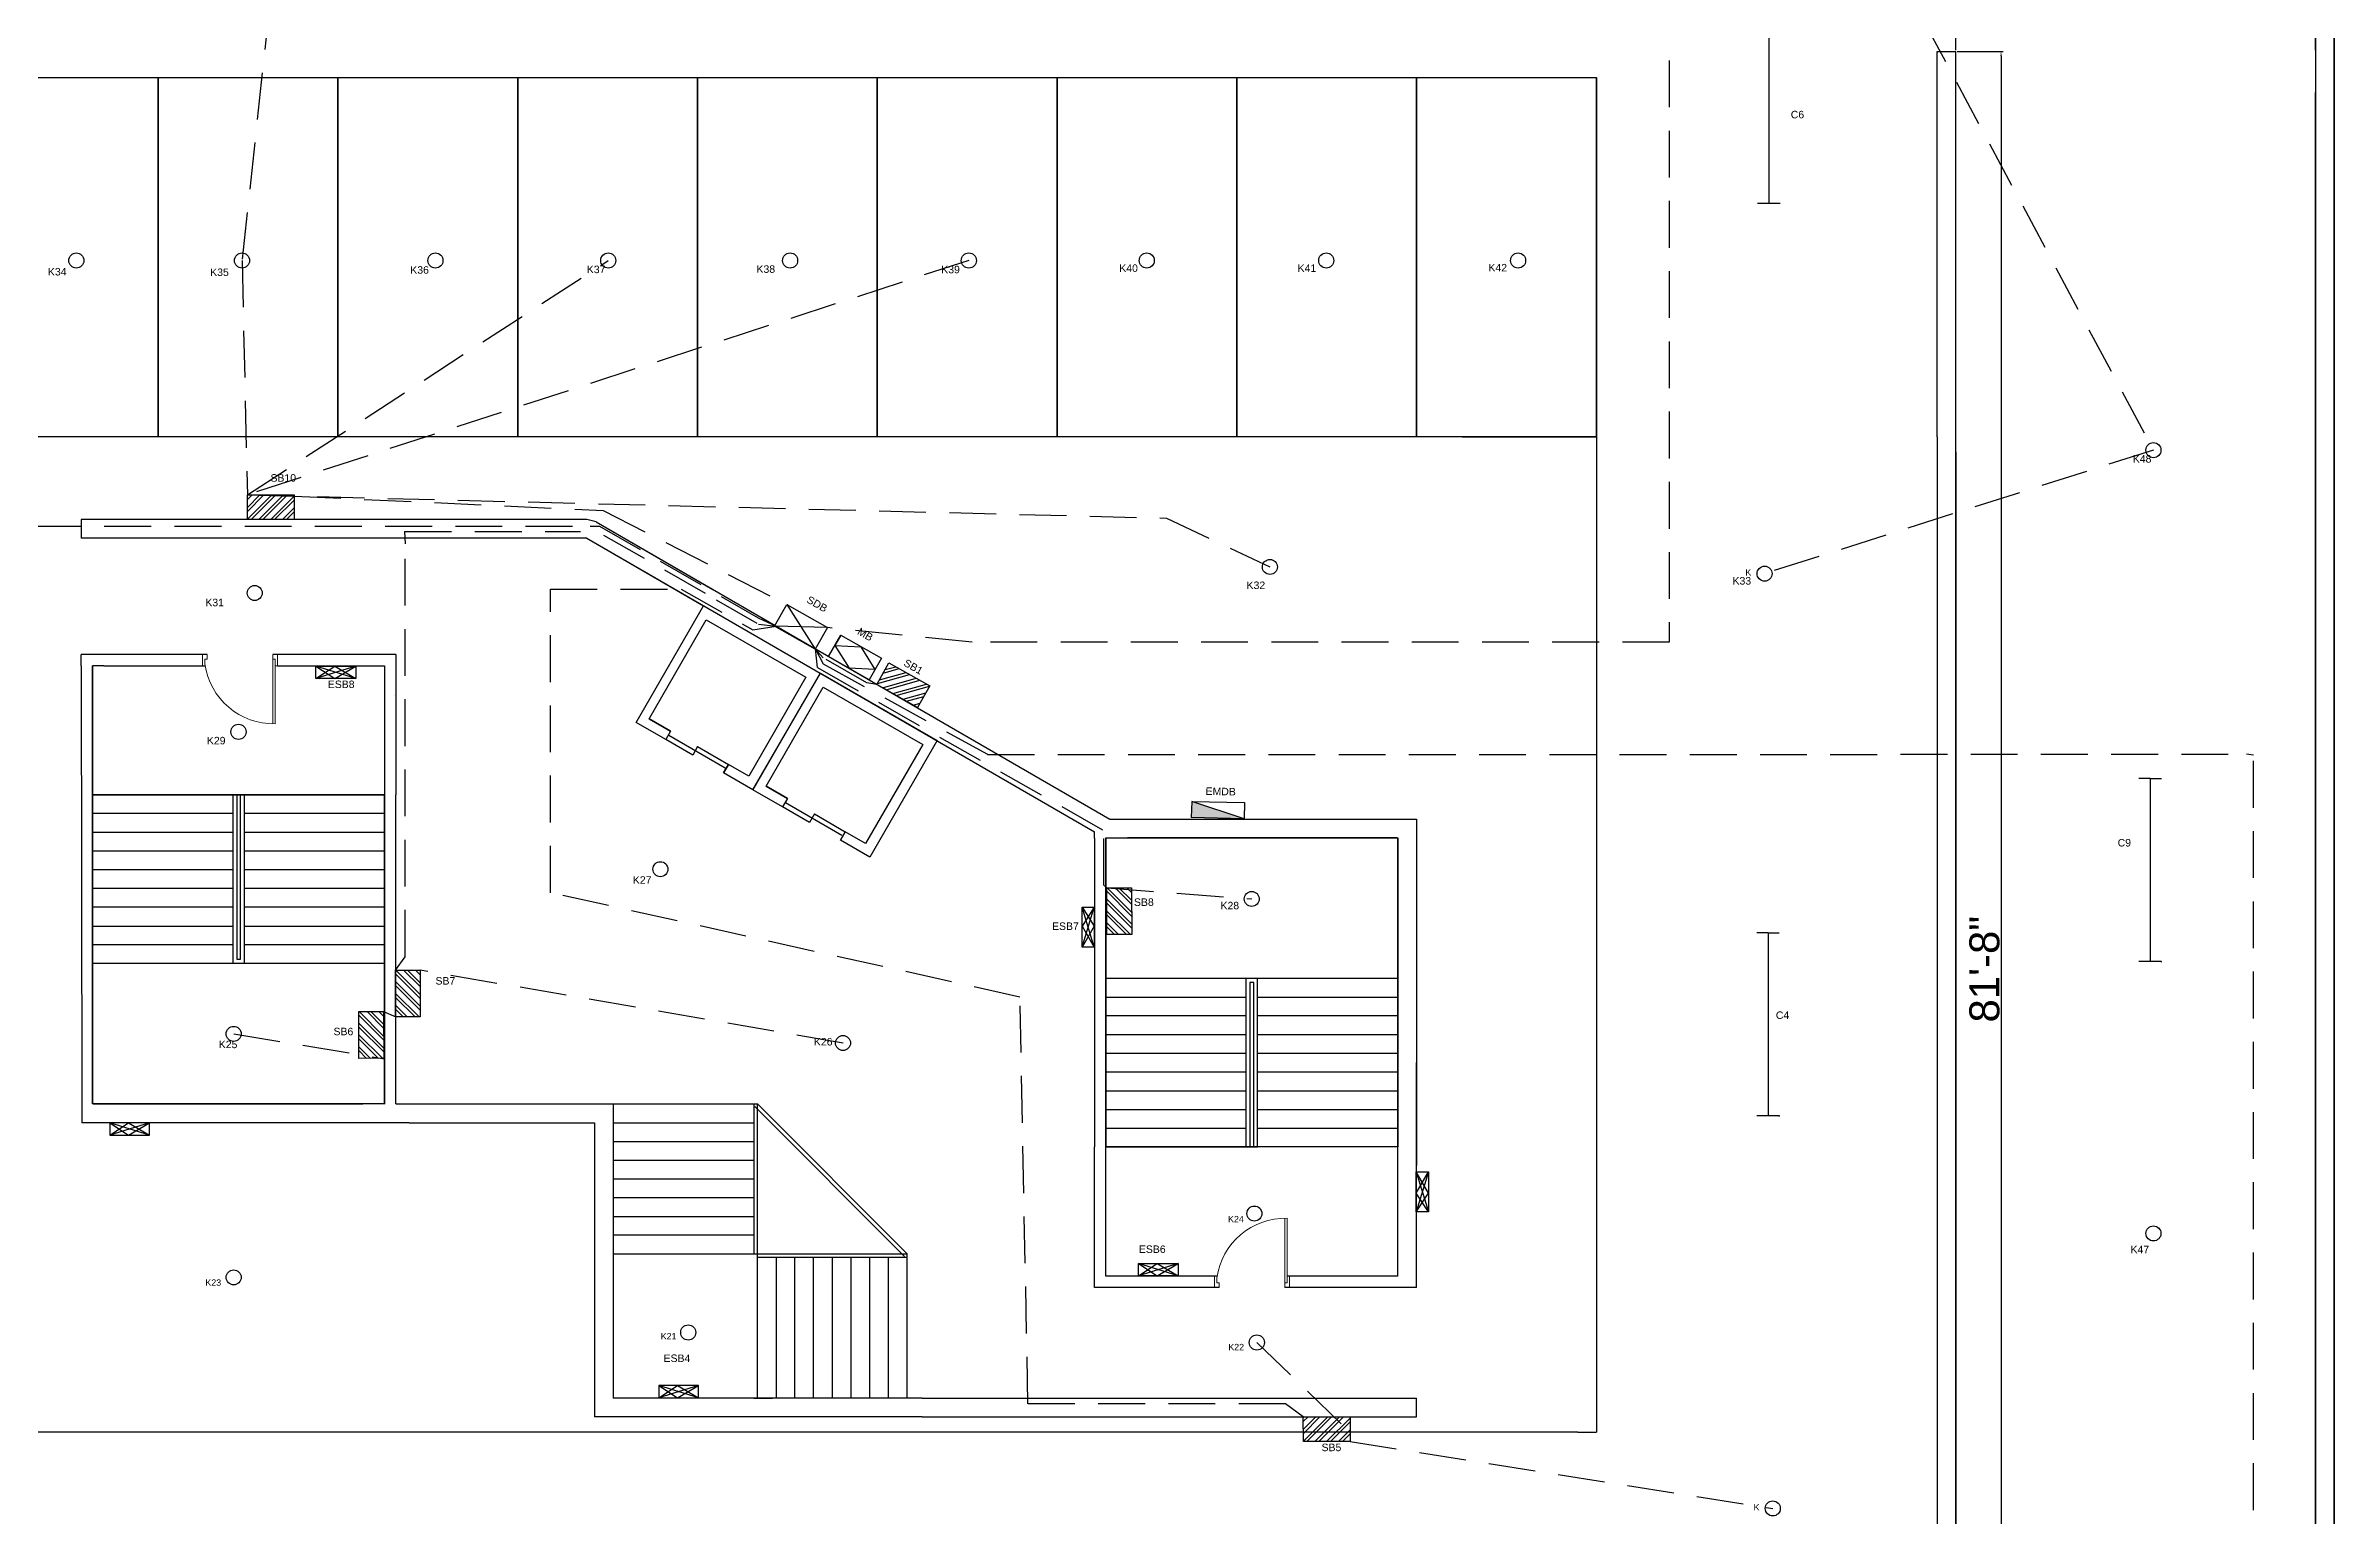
# Model space of a CAD drawing. Header units: millimetres. Extents: x 2433 to 8130, y 439 to 3000.
# Drawn here: x 5660 to 6882, y 1339 to 2124 of the extents above; entities that cross this region are included whole.
import ezdxf

# ---------------------------------------------------------------- set-up
doc = ezdxf.new("R2010")
doc.units = ezdxf.units.MM
doc.header["$LTSCALE"] = 100
doc.linetypes.add('HIDDEN', pattern=[0.375, 0.25, -0.125])
for name, color, linetype in [('conduit', 7, 'HIDDEN'), ('CONT_35', 250, 'Continuous'), ('emfittings', 7, 'Continuous'), ('fittinglabel', 7, 'Continuous'), ('fittinglabels', 7, 'Continuous'), ('fittings', 7, 'Continuous'), ('text', 7, 'Continuous')]:
    doc.layers.add(name, color=color, linetype=linetype)
doc.layers.add('doors', color=6, linetype='Continuous', lineweight=20)
doc.styles.get("Standard").update_dxf_attribs({"font": 'arial.ttf'})
doc.dimstyles.new('dim', dxfattribs={"dimtxt": 16, "dimasz": 2.5, "dimexe": 1.25, "dimexo": 0.625, "dimtad": 1, "dimlunit": 4, "dimtxsty": 'Standard', "dimcen": 2.5, "dimadec": 0, "dimazin": 0, "dimtfac": 1, "dimtmove": 0, "dimatfit": 3, "dimfxl": 1, "dimarcsym": 0})

# ---------------------------------------------------------------- blocks, each defined once
blk = doc.blocks.new('*D21')
at = {"layer": 'Defpoints', "color": 0, "transparency": 16777216}
for p in [(6871.6, 2172.2), (6679.6, 2120.6), (6871.6, 2120.6)]:
    blk.add_point(p, dxfattribs=at)
at = {"layer": 'text', "color": 0, "lineweight": -2, "transparency": 16777216}
for p, q in [((6679.6, 2121.2), (6679.6, 2173.5)), ((6682.1, 2172.2), (6869.1, 2172.2)), ((6871.6, 2121.2), (6871.6, 2173.5))]:
    blk.add_line(p, q, dxfattribs=at)
at = {"layer": 'text', "color": 0, "transparency": 16777216}
for points in [[(6682.1, 2172.7), (6682.1, 2171.8), (6679.6, 2172.2)], [(6869.1, 2172.7), (6869.1, 2171.8), (6871.6, 2172.2)]]:
    blk.add_solid(points, dxfattribs=at)
at = {"layer": 'text', "color": 0, "transparency": 16777216, "insert": (6775.6, 2181), "char_height": 16, "attachment_point": 5}
blk.add_mtext("16'", dxfattribs=at)
blk = doc.blocks.new('*D22')
at = {"layer": 'Defpoints', "color": 0, "transparency": 16777216}
for p in [(6679.6, 2120.6), (6679.6, 1140.5), (6703.7, 1140.5)]:
    blk.add_point(p, dxfattribs=at)
at = {"layer": 'text', "color": 0, "lineweight": -2, "transparency": 16777216}
for p, q in [((6680.2, 2120.6), (6704.9, 2120.6)), ((6703.7, 2118.1), (6703.7, 1143)), ((6680.2, 1140.5), (6704.9, 1140.5))]:
    blk.add_line(p, q, dxfattribs=at)
at = {"layer": 'text', "color": 0, "transparency": 16777216}
for points in [[(6703.3, 2118.1), (6704.1, 2118.1), (6703.7, 2120.6)], [(6703.3, 1143), (6704.1, 1143), (6703.7, 1140.5)]]:
    blk.add_solid(points, dxfattribs=at)
at = {"layer": 'text', "color": 0, "transparency": 16777216, "insert": (6694.9, 1630.6), "char_height": 16, "attachment_point": 5, "rotation": 90}
blk.add_mtext('81\'-8"', dxfattribs=at)

msp = doc.modelspace()

# ---------------------------------------------------------------- hatches: boundary and pattern name
at = {"layer": 'emfittings', "true_color": 0x000000}
h = msp.add_hatch(color=18, dxfattribs=at)
h.dxf.hatch_style = 1
h.paths.add_polyline_path([(6271.512, 1720.186), (6271.307, 1711.524), (6299.532, 1710.855)])
at = {"layer": 'fittings'}
h = msp.add_hatch(dxfattribs=at)
h.set_pattern_fill('ANSI32', color=256, scale=0.468168, angle=0.143162)
h.set_pattern_definition([(45.14316, (4388.568, 1351.3405), (-3.161069, 3.145311), []), (45.14316, (4390.67, 1351.346), (-3.161069, 3.145311), [])])
h.paths.add_polyline_path([(5767.235, 1883.844), (5767.268, 1870.616), (5792.218, 1870.678), (5792.185, 1883.906)])
h = msp.add_hatch(dxfattribs=at)
h.set_pattern_fill('ANSI32', color=256, scale=0.468168, angle=-209.268296)
h.set_pattern_definition([(195.7317, (7587.6353, 1557.205), (1.209063, -4.292261), []), (195.7317, (7585.8016, 1558.2327), (1.209063, -4.292261), [])])
h.paths.add_polyline_path([(6125.157, 1770.366), (6131.624, 1781.905), (6109.859, 1794.103), (6103.391, 1782.564)])
h = msp.add_hatch(dxfattribs=at)
h.set_pattern_fill('ANSI32', color=256, scale=0.468168, angle=-89.856838)
h.set_pattern_definition([(315.14316, (5706.8918, 3052.779), (3.145311, 3.161069), []), (315.14316, (5706.897, 3050.677), (3.145311, 3.161069), [])])
h.paths.add_polyline_path([(6239.395, 1674.112), (6226.167, 1674.079), (6226.229, 1649.129), (6239.458, 1649.162)])
h = msp.add_hatch(dxfattribs=at)
h.set_pattern_fill('ANSI32', color=256, scale=0.468168, angle=-89.856838)
h.set_pattern_definition([(315.14316, (5327.024, 3008.7726), (3.145311, 3.161069), []), (315.14316, (5327.0293, 3006.6704), (3.145311, 3.161069), [])])
h.paths.add_polyline_path([(5859.527, 1630.106), (5846.299, 1630.073), (5846.362, 1605.123), (5859.59, 1605.156)])
h = msp.add_hatch(dxfattribs=at)
h.set_pattern_fill('ANSI32', color=256, scale=0.468168, angle=-89.856838)
h.set_pattern_definition([(315.14316, (5307.4636, 2986.623), (3.145311, 3.161069), []), (315.14316, (5307.469, 2984.521), (3.145311, 3.161069), [])])
h.paths.add_polyline_path([(5839.967, 1607.956), (5826.739, 1607.923), (5826.801, 1582.973), (5840.029, 1583.006)])
h = msp.add_hatch(dxfattribs=at)
h.set_pattern_fill('ANSI32', color=256, scale=0.468168, angle=0.143162)
h.set_pattern_definition([(45.14316, (4952.435, 859.076), (-3.161069, 3.145311), []), (45.14316, (4954.5372, 859.081), (-3.161069, 3.145311), [])])
h.paths.add_polyline_path([(6331.102, 1391.579), (6331.135, 1378.351), (6356.085, 1378.413), (6356.052, 1391.642)])

# ---------------------------------------------------------------- linework, layer by layer
for p, q in [((6881.62, 936.749), (6881.62, 2312.617)), ((6669.62, 2120.617), (6679.62, 2120.617)), ((6669.62, 2111.56), (6669.62, 2120.617)), ((6679.62, 1906.749), (6679.62, 2120.617)), ((6007.62, 2106.74), (6007.62, 1914.74)), ((6391.62, 2106.74), (6391.62, 1914.74)), ((6487.62, 1914.74), (6487.62, 2106.74)), ((6669.62, 1914.74), (6669.62, 2111.56)), ((6871.62, 2106.74), (6871.62, 1146.74)), ((6871.62, 1140.499), (6871.62, 2098.749)), ((6487.62, 1914.74), (5623.62, 1914.74)), ((6416.022, 1914.74), (6487.62, 1914.74)), ((6487.62, 1914.74), (6487.62, 1383.334)), ((6669.62, 1914.74), (6669.62, 1191.334)), ((6679.62, 1140.499), (6679.62, 1906.749)), ((6679.62, 1906.749), (6679.62, 1140.499)), ((5948.527, 1870.711), (5678.527, 1870.711)), ((5948.527, 1860.711), (5678.527, 1860.711)), ((5948.527, 1860.711), (6219.62, 1704.014)), ((5948.527, 1860.711), (6010.84, 1824.64)), ((5953.531, 1869.369), (6227.789, 1710.731)), ((5953.537, 1869.366), (6015.849, 1833.295)), ((5678.527, 1792.626), (5678.527, 1798.635)), ((5745.847, 1798.635), (5678.527, 1798.635)), ((5846.527, 1798.635), (5780.866, 1798.635)), ((5678.527, 1792.626), (5678.848, 1558.626)), ((5684.527, 1792.635), (5684.527, 1678.635)), ((5690.527, 1792.635), (5684.527, 1792.635)), ((5981.841, 1764.329), (5993.268, 1757.732)), ((5993.268, 1757.732), (5990.633, 1753.168)), ((6005.055, 1744.841), (5990.633, 1753.168)), ((5992.273, 1755.454), (6022.317, 1738.108)), ((6007.69, 1749.405), (6005.055, 1744.841)), ((6007.69, 1749.405), (6024.122, 1739.918)), ((6021.487, 1735.354), (6024.122, 1739.918)), ((6024.122, 1739.918), (6021.487, 1735.354)), ((5765.527, 1723.635), (5759.527, 1723.635)), ((5759.527, 1723.635), (5759.527, 1633.635)), ((5759.527, 1723.635), (5761.527, 1723.635)), ((5761.527, 1723.635), (5761.527, 1635.935)), ((5763.527, 1635.935), (5763.527, 1723.635)), ((5840.527, 1723.635), (5765.527, 1723.635)), ((5765.527, 1723.635), (5765.527, 1633.635)), ((5840.527, 1729.635), (5840.527, 1713.635)), ((5840.527, 1558.635), (5840.527, 1723.635)), ((5846.527, 1558.635), (5846.527, 1723.635)), ((6044.236, 1728.402), (6055.664, 1721.804)), ((5759.527, 1713.635), (5684.527, 1713.635)), ((5840.527, 1713.635), (5765.527, 1713.635)), ((6055.664, 1721.804), (6053.029, 1717.24)), ((6067.451, 1708.913), (6053.029, 1717.24)), ((6054.668, 1719.526), (6084.712, 1702.18)), ((6070.086, 1713.477), (6067.451, 1708.913)), ((6070.086, 1713.477), (6086.518, 1703.991)), ((5759.527, 1703.635), (5684.527, 1703.635)), ((5840.527, 1703.635), (5765.527, 1703.635)), ((6083.883, 1699.427), (6086.518, 1703.991)), ((6086.518, 1703.991), (6083.883, 1699.427)), ((6219.62, 1700.546), (6219.62, 1704.014)), ((6219.62, 1700.546), (6219.62, 1535.731)), ((6225.62, 1700.731), (6381.62, 1700.731)), ((6225.62, 1700.731), (6275.299, 1700.731)), ((6225.62, 1700.731), (6381.594, 1700.731)), ((6225.62, 1700.731), (6275.299, 1700.731)), ((6225.62, 1700.546), (6225.62, 1535.731)), ((6381.299, 1700.731), (6237.299, 1700.731)), ((5759.527, 1693.635), (5684.527, 1693.635)), ((5840.527, 1693.635), (5765.527, 1693.635)), ((5759.527, 1683.635), (5684.527, 1683.635)), ((5840.527, 1683.635), (5765.527, 1683.635)), ((5759.527, 1673.635), (5684.527, 1673.635)), ((5759.527, 1663.635), (5684.527, 1663.635)), ((5840.527, 1673.635), (5765.527, 1673.635)), ((5840.527, 1663.635), (5765.527, 1663.635)), ((5684.527, 1653.635), (5759.527, 1653.635)), ((5765.527, 1653.635), (5840.527, 1653.635)), ((5759.527, 1643.635), (5684.527, 1643.635)), ((5840.527, 1643.635), (5765.527, 1643.635)), ((5840.527, 1633.635), (5684.527, 1633.635)), ((5761.527, 1635.935), (5763.527, 1635.935)), ((6225.62, 1625.731), (6381.62, 1625.731)), ((6300.62, 1535.731), (6300.62, 1625.731)), ((6306.62, 1535.731), (6306.62, 1625.731)), ((6225.62, 1615.731), (6300.62, 1615.731)), ((6304.62, 1623.431), (6302.62, 1623.431)), ((6302.62, 1623.431), (6302.62, 1535.731)), ((6304.62, 1535.731), (6304.62, 1623.431)), ((6306.62, 1615.731), (6381.62, 1615.731)), ((6300.62, 1605.731), (6225.62, 1605.731)), ((6381.62, 1605.731), (6306.62, 1605.731)), ((6225.62, 1595.731), (6300.62, 1595.731)), ((6306.62, 1595.731), (6381.62, 1595.731)), ((6225.62, 1585.731), (6300.62, 1585.731)), ((6306.62, 1585.731), (6381.62, 1585.731)), ((6381.62, 1466.731), (6381.62, 1580.731)), ((6391.62, 1460.731), (6391.62, 1580.731)), ((6225.62, 1575.731), (6300.62, 1575.731)), ((6225.62, 1565.731), (6300.62, 1565.731)), ((6306.62, 1575.731), (6381.62, 1575.731)), ((6306.62, 1565.731), (6381.62, 1565.731)), ((5684.527, 1558.634), (5684.552, 1558.635)), ((5840.848, 1558.635), (5684.552, 1558.635)), ((5684.848, 1558.635), (5828.848, 1558.635)), ((5840.848, 1558.635), (5790.848, 1558.635)), ((5840.848, 1558.635), (5790.848, 1558.635)), ((5846.527, 1558.635), (5853.634, 1558.635)), ((5853.634, 1558.635), (5962.62, 1558.635)), ((5880.788, 1558.635), (5962.62, 1558.635)), ((5962.62, 1558.635), (5962.62, 1468.635)), ((5962.62, 1558.635), (6037.62, 1558.635)), ((5962.62, 1558.635), (5962.62, 1468.635)), ((6037.62, 1558.635), (6037.62, 1478.635)), ((6037.62, 1558.635), (6039.62, 1558.635)), ((6038.206, 1557.22), (6118.206, 1477.22)), ((6039.62, 1478.635), (6039.62, 1558.635)), ((6039.62, 1558.635), (6119.62, 1478.635)), ((6225.62, 1555.731), (6300.62, 1555.731)), ((6306.62, 1555.731), (6381.62, 1555.731)), ((5853.634, 1548.635), (5952.62, 1548.635)), ((5952.62, 1548.635), (5952.62, 1468.635)), ((5962.62, 1548.635), (6037.62, 1548.635)), ((6225.62, 1545.731), (6300.62, 1545.731)), ((6306.62, 1545.731), (6381.62, 1545.731)), ((5962.62, 1538.635), (6037.62, 1538.635)), ((5962.62, 1528.635), (6037.62, 1528.635)), ((6225.62, 1535.731), (6300.62, 1535.731)), ((6300.62, 1535.731), (6306.62, 1535.731)), ((6306.62, 1535.731), (6304.62, 1535.731)), ((5962.62, 1518.635), (6037.62, 1518.635)), ((5962.62, 1508.635), (6037.62, 1508.635)), ((5962.62, 1498.635), (6037.62, 1498.635)), ((6037.62, 1488.635), (5962.62, 1488.635)), ((5952.62, 1468.635), (5952.62, 1391.635)), ((5962.62, 1478.635), (6037.62, 1478.635)), ((5962.62, 1468.635), (5962.62, 1401.635)), ((6037.62, 1478.635), (6039.62, 1478.635)), ((6039.62, 1478.635), (6119.62, 1478.635)), ((6039.62, 1476.635), (6039.62, 1478.635)), ((6119.62, 1476.635), (6039.62, 1476.635)), ((6039.62, 1401.635), (6039.62, 1476.635)), ((6049.62, 1476.635), (6049.62, 1401.635)), ((6059.62, 1401.635), (6059.62, 1476.635)), ((6069.62, 1401.635), (6069.62, 1476.635)), ((6079.62, 1401.635), (6079.62, 1476.635)), ((6089.62, 1401.635), (6089.62, 1476.635)), ((6099.62, 1401.635), (6099.62, 1476.635)), ((6109.62, 1401.635), (6109.62, 1476.635)), ((6119.62, 1476.635), (6119.62, 1478.635)), ((6119.62, 1401.635), (6119.62, 1476.635)), ((6037.62, 1401.635), (5962.62, 1401.635)), ((6037.62, 1401.635), (5962.62, 1401.635)), ((6119.62, 1401.635), (5962.62, 1401.635)), ((6037.62, 1401.635), (6047.62, 1401.635)), ((6127.62, 1401.635), (6037.62, 1401.635)), ((6037.62, 1401.635), (6047.62, 1401.635)), ((6127.62, 1401.635), (6037.62, 1401.635)), ((6109.62, 1401.635), (6109.62, 1402.428)), ((6127.62, 1401.635), (6381.62, 1401.635)), ((6477.62, 1383.334), (5623.62, 1383.334)), ((6119.62, 1391.635), (5952.62, 1391.635)), ((6127.62, 1391.635), (6037.62, 1391.635)), ((6127.62, 1391.635), (6391.62, 1391.635)), ((6477.62, 1383.334), (6487.62, 1383.334))]:
    msp.add_line(p, q)
for points in [[(6881.62, 2313.031), (6881.62, 936.749), (5184.527, 936.749), (5184.527, 2313.031)], [(6871.62, 2302.617), (6871.62, 1140.499)], [(6871.62, 2002.749), (6871.62, 2098.749)], [(5990.633, 1753.168), (5974.84, 1762.286), (6010.84, 1824.64), (6073.193, 1788.64), (6037.193, 1726.286), (6021.487, 1735.354)], [(5993.268, 1757.732), (5981.841, 1764.329), (6012.316, 1817.114), (6065.453, 1786.435), (6034.978, 1733.651), (6024.122, 1739.918)], [(5846.527, 1798.635), (5846.527, 1723.635)], [(5684.527, 1792.635), (5684.527, 1558.635)], [(5840.527, 1723.635), (5684.527, 1723.635), (5684.527, 1792.635)], [(5690.527, 1792.635), (5744.738, 1792.635)], [(5783.366, 1792.635), (5840.527, 1792.635), (5840.527, 1729.635)], [(6053.029, 1717.24), (6037.235, 1726.359), (6073.235, 1788.712), (6135.589, 1752.712), (6099.589, 1690.359), (6083.883, 1699.427)], [(6055.664, 1721.804), (6044.236, 1728.402), (6074.711, 1781.186), (6127.848, 1750.507), (6097.373, 1697.723), (6086.518, 1703.991)], [(6227.789, 1710.731), (6391.62, 1710.731), (6391.62, 1525.731)], [(6381.62, 1466.731), (6381.62, 1700.731)], [(6286.207, 1460.731), (6219.62, 1460.731), (6219.62, 1535.731)], [(6285.119, 1466.731), (6225.62, 1466.731), (6225.62, 1535.731)], [(6381.62, 1466.731), (6322.477, 1466.731)], [(6381.62, 1460.731), (6321.227, 1460.731)]]:
    msp.add_lwpolyline(points)
for points in [[(5719.62, 2106.74), (5719.62, 1914.74), (5623.62, 1914.74), (5623.62, 2106.74)], [(5815.62, 2106.74), (5815.62, 1914.74), (5719.62, 1914.74), (5719.62, 2106.74)], [(5911.62, 2106.74), (5911.62, 1914.74), (5815.62, 1914.74), (5815.62, 2106.74)], [(6007.62, 2106.74), (6007.62, 1914.74), (5911.62, 1914.74), (5911.62, 2106.74)], [(6103.62, 2106.74), (6103.62, 1914.74), (6007.62, 1914.74), (6007.62, 2106.74)], [(6199.62, 2106.74), (6199.62, 1914.74), (6103.62, 1914.74), (6103.62, 2106.74)], [(6295.62, 2106.74), (6295.62, 1914.74), (6199.62, 1914.74), (6199.62, 2106.74)], [(6391.62, 2106.74), (6391.62, 1914.74), (6295.62, 1914.74), (6295.62, 2106.74)], [(6487.62, 2106.74), (6487.62, 1914.74), (6391.62, 1914.74), (6391.62, 2106.74)], [(5684.527, 1723.635), (5840.527, 1723.635), (5840.527, 1558.635), (5684.527, 1558.635)], [(6381.62, 1535.731), (6225.62, 1535.731), (6225.62, 1700.731), (6381.62, 1700.731)]]:
    msp.add_lwpolyline(points, close=True)
at = {"layer": 'conduit'}
for p, q in [((6573.696, 2302.617), (6785.062, 1907.712)), ((6526.545, 2228.29), (6526.545, 1805.11)), ((5787.312, 2221.035), (5764.372, 2008.965)), ((5764.372, 2008.965), (5767.235, 1883.844)), ((5767.235, 1883.844), (5959.939, 2008.965)), ((6152.494, 2008.965), (5767.235, 1883.844)), ((6487.62, 1914.74), (6487.62, 1914.74)), ((6785.062, 1907.712), (6577.426, 1841.776)), ((5767.235, 1883.844), (6258.131, 1871.416)), ((5792.187, 1883.212), (5957.288, 1875.428)), ((5957.288, 1875.428), (6055.286, 1825.31)), ((6258.131, 1871.416), (6313.262, 1845.355)), ((5240.838, 1867.205), (5950.374, 1867.205)), ((5851.224, 1864.348), (5945.208, 1864.348)), ((5851.224, 1864.348), (5851.503, 1857.667)), ((5851.503, 1637.221), (5851.503, 1857.667)), ((5950.374, 1867.205), (5955.275, 1867.205)), ((5955.275, 1867.205), (6040.034, 1818.166)), ((5957.467, 1862.399), (6017.326, 1828.075)), ((5929.043, 1671.42), (5929.043, 1833.542)), ((5929.043, 1833.542), (5998.932, 1833.542)), ((5998.932, 1833.542), (6037.196, 1811.713)), ((6017.578, 1827.763), (6040.22, 1814.761)), ((6037.196, 1811.713), (6049.606, 1813.797)), ((6040.034, 1818.166), (6049.606, 1813.797)), ((6040.22, 1814.761), (6049.606, 1813.797)), ((6154.212, 1805.11), (6076.99, 1813.003)), ((6074.657, 1796.898), (6070.261, 1801.85)), ((6071.733, 1791.661), (6070.565, 1801.673)), ((6070.588, 1801.481), (6074.788, 1793.578)), ((6097.997, 1783.546), (6074.657, 1796.898)), ((6526.545, 1805.11), (6154.212, 1805.11)), ((6071.733, 1791.661), (6224.56, 1704.619)), ((6074.788, 1793.578), (6162.523, 1745.259)), ((6109.859, 1794.103), (6131.624, 1781.905)), ((6103.443, 1782.656), (6097.997, 1783.546)), ((6162.523, 1745.259), (6834.706, 1745.329)), ((6838.515, 1744.849), (6834.706, 1745.329)), ((6838.515, 1041.802), (6838.515, 1744.849)), ((6224.56, 1675.455), (6224.56, 1704.619)), ((6226.167, 1674.079), (6224.56, 1675.455)), ((6179.804, 1615.734), (5929.043, 1671.42)), ((6226.167, 1674.079), (6303.554, 1668.087)), ((5846.299, 1630.073), (5851.503, 1637.221)), ((6085.312, 1591.178), (5859.527, 1630.106)), ((6184.093, 1398.61), (6179.804, 1615.734)), ((5839.967, 1607.956), (5846.527, 1605.123)), ((5759.928, 1596.066), (5840.515, 1582.805)), ((6306.283, 1431.284), (6356.073, 1383.334)), ((6321.607, 1398.61), (6184.093, 1398.61)), ((6331.102, 1391.579), (6321.607, 1398.61)), ((6356.085, 1378.413), (6581.804, 1342.699))]:
    msp.add_line(p, q, dxfattribs=at)
at = {"layer": 'doors', "color": 215, "true_color": 0xa953a0}
for p, q in [((5743.347, 1792.562), (5743.347, 1798.57)), ((5745.847, 1798.57), (5743.347, 1798.57)), ((5745.847, 1796.07), (5745.847, 1798.57)), ((5780.866, 1769.819), (5780.866, 1798.57)), ((5780.866, 1761.646), (5780.866, 1798.57)), ((5780.866, 1798.57), (5783.366, 1798.57)), ((5783.366, 1792.562), (5783.366, 1798.57)), ((5743.347, 1792.564), (5744.75, 1792.562)), ((5744.597, 1793.57), (5744.597, 1796.07)), ((5744.597, 1796.07), (5745.847, 1796.07)), ((5782.116, 1796.07), (5780.866, 1796.07)), ((5782.116, 1796.07), (5780.866, 1796.07)), ((5782.116, 1769.855), (5782.116, 1796.07)), ((5782.116, 1761.623), (5782.116, 1796.07)), ((5783.366, 1792.569), (5782.116, 1792.569)), ((6321.227, 1497.599), (6321.227, 1460.675)), ((6322.477, 1497.621), (6322.477, 1463.175)), ((6321.227, 1489.426), (6321.227, 1460.675)), ((6322.477, 1489.389), (6322.477, 1463.175)), ((6283.707, 1466.68), (6285.11, 1466.682)), ((6283.707, 1466.682), (6283.707, 1460.675)), ((6323.727, 1466.682), (6323.727, 1460.675)), ((6286.207, 1460.675), (6283.707, 1460.675)), ((6284.957, 1465.675), (6284.957, 1463.175)), ((6284.957, 1463.175), (6286.207, 1463.175)), ((6286.207, 1463.175), (6286.207, 1460.675)), ((6322.477, 1463.175), (6321.227, 1463.175)), ((6322.477, 1463.175), (6321.227, 1463.175)), ((6321.227, 1460.675), (6323.727, 1460.675))]:
    msp.add_line(p, q, dxfattribs=at)
at = {"layer": 'doors'}
for p, q in [((5745.847, 1798.57), (5745.847, 1798.635)), ((5780.866, 1798.57), (5783.366, 1798.57)), ((5780.866, 1798.57), (5783.366, 1798.57)), ((5783.366, 1798.57), (5783.366, 1793.57)), ((5783.366, 1792.562), (5782.116, 1792.562)), ((6321.227, 1460.675), (6323.727, 1460.675)), ((6321.227, 1460.675), (6323.727, 1460.675)), ((6323.727, 1460.675), (6323.727, 1465.675))]:
    msp.add_line(p, q, dxfattribs=at)
at = {"layer": 'doors', "color": 215, "true_color": 0xa953a0}
for centre, start, end in [((5781.267, 1798.631), 187.858904, 271.314978), ((6321.627, 1460.613), 88.685022, 172.141096)]:
    msp.add_arc(centre, 37.018, start, end, dxfattribs=at)
at = {"layer": 'emfittings'}
for p, q in [((6271.512, 1720.186), (6271.307, 1711.524)), ((6299.532, 1710.855), (6271.307, 1711.524)), ((6271.512, 1720.186), (6299.737, 1719.518)), ((6299.532, 1710.855), (6271.512, 1720.186))]:
    msp.add_line(p, q, dxfattribs=at)
msp.add_lwpolyline([(6271.512, 1720.186), (6299.737, 1719.518), (6299.532, 1710.855)], dxfattribs=at)
at = {"layer": 'fittings'}
for p, q in [((6579.684, 2137.146), (6579.684, 2039.468)), ((6585.701, 2039.468), (6573.608, 2039.468)), ((5678.527, 1870.711), (5678.527, 1860.711)), ((5953.537, 1869.366), (5948.527, 1870.711)), ((6055.286, 1825.31), (6070.475, 1801.514)), ((6076.99, 1813.003), (6048.771, 1813.821)), ((6084.155, 1808.976), (6081.029, 1803.464)), ((6077.63, 1797.469), (6088.533, 1791.286)), ((6081.029, 1803.464), (6088.533, 1791.286)), ((6081.029, 1803.464), (6094.761, 1802.776)), ((6094.761, 1802.776), (6102.265, 1790.598)), ((5803.865, 1792.389), (5813.894, 1785.85)), ((5825.172, 1792.389), (5803.865, 1785.85)), ((5803.865, 1785.85), (5813.894, 1792.389)), ((5825.172, 1785.85), (5803.865, 1792.389)), ((5805.904, 1785.396), (5805.904, 1785.379)), ((5813.894, 1785.85), (5825.172, 1792.389)), ((5813.894, 1792.389), (5825.172, 1785.85)), ((6102.265, 1790.598), (6088.533, 1791.286)), ((5845.924, 1776.514), (5845.907, 1776.514)), ((6783.366, 1732.373), (6777.29, 1732.373)), ((6783.366, 1732.373), (6777.29, 1732.373)), ((6783.366, 1732.373), (6783.366, 1634.695)), ((6783.366, 1732.373), (6789.324, 1732.373)), ((6783.366, 1732.373), (6783.366, 1634.695)), ((6783.366, 1732.373), (6789.324, 1732.373)), ((6219.49, 1663.623), (6212.951, 1653.595)), ((6219.49, 1642.317), (6212.951, 1663.623)), ((6212.951, 1663.623), (6219.49, 1653.595)), ((6212.951, 1642.317), (6219.49, 1663.623)), ((6212.951, 1653.595), (6219.49, 1642.317)), ((6219.49, 1653.595), (6212.951, 1642.317)), ((6579.341, 1650.057), (6573.266, 1650.057)), ((6579.341, 1650.057), (6579.341, 1552.379)), ((6579.341, 1650.057), (6585.299, 1650.057)), ((6789.383, 1634.695), (6777.29, 1634.695)), ((6789.383, 1634.695), (6783.366, 1634.695)), ((6789.383, 1634.282), (6789.383, 1634.695)), ((5678.848, 1558.626), (5678.848, 1548.635)), ((6585.359, 1552.379), (6573.266, 1552.379)), ((6585.359, 1552.379), (6579.341, 1552.379)), ((6585.359, 1551.966), (6585.359, 1552.379)), ((5853.634, 1548.635), (5678.848, 1548.635)), ((5693.711, 1541.996), (5703.74, 1548.535)), ((5715.017, 1541.996), (5693.711, 1548.535)), ((5693.711, 1548.535), (5703.74, 1541.996)), ((5715.017, 1548.535), (5693.711, 1541.996)), ((5703.74, 1548.535), (5715.017, 1541.996)), ((5703.74, 1541.996), (5715.017, 1548.535)), ((6397.987, 1511.078), (6391.448, 1522.356)), ((6391.448, 1522.356), (6397.987, 1501.05)), ((6391.448, 1511.078), (6397.987, 1522.356)), ((6397.987, 1522.356), (6391.448, 1501.05)), ((6391.448, 1501.05), (6397.987, 1511.078)), ((6397.987, 1501.05), (6391.448, 1511.078)), ((6243.013, 1473.449), (6253.041, 1466.91)), ((6264.319, 1473.449), (6243.013, 1466.91)), ((6243.013, 1466.91), (6253.041, 1473.449)), ((6264.319, 1466.91), (6243.013, 1473.449)), ((6253.041, 1466.91), (6264.319, 1473.449)), ((6253.041, 1473.449), (6264.319, 1466.91)), ((6391.62, 1460.731), (6381.62, 1460.731)), ((5986.89, 1401.745), (5996.919, 1408.285)), ((6008.197, 1401.745), (5986.89, 1408.285)), ((5986.89, 1408.285), (5996.919, 1401.745)), ((6008.197, 1408.285), (5986.89, 1401.745)), ((5996.919, 1408.285), (6008.197, 1401.745)), ((5996.919, 1401.745), (6008.197, 1408.285)), ((6381.62, 1401.635), (6391.62, 1401.635)), ((6391.62, 1391.635), (6391.62, 1401.635))]:
    msp.add_line(p, q, dxfattribs=at)
for points in [[(5767.235, 1883.844), (5792.185, 1883.906), (5792.218, 1870.678), (5767.268, 1870.616)], [(6055.286, 1825.31), (6076.99, 1813.003), (6070.465, 1801.496), (6048.761, 1813.803)], [(6084.155, 1808.976), (6105.859, 1796.669), (6099.334, 1785.162), (6077.63, 1797.469)], [(5803.865, 1792.389), (5825.172, 1792.389), (5825.172, 1785.85), (5803.865, 1785.85)], [(6125.157, 1770.366), (6103.391, 1782.564), (6109.859, 1794.103), (6131.624, 1781.905)], [(6219.49, 1663.623), (6219.49, 1642.317), (6212.951, 1642.317), (6212.951, 1663.623)], [(6239.395, 1674.112), (6239.458, 1649.162), (6226.229, 1649.129), (6226.167, 1674.079)], [(5859.527, 1630.106), (5859.59, 1605.156), (5846.362, 1605.123), (5846.299, 1630.073)], [(5839.967, 1607.956), (5840.029, 1583.006), (5826.801, 1582.973), (5826.739, 1607.923)], [(5693.711, 1541.996), (5715.017, 1541.996), (5715.017, 1548.535), (5693.711, 1548.535)], [(6391.448, 1501.05), (6391.448, 1522.356), (6397.987, 1522.356), (6397.987, 1501.05)], [(6243.013, 1473.449), (6264.319, 1473.449), (6264.319, 1466.91), (6243.013, 1466.91)], [(5986.89, 1401.745), (6008.197, 1401.745), (6008.197, 1408.285), (5986.89, 1408.285)], [(6331.102, 1391.579), (6356.052, 1391.642), (6356.085, 1378.413), (6331.135, 1378.351)]]:
    msp.add_lwpolyline(points, close=True, dxfattribs=at)
for centre in [(5675.908, 2008.965), (5764.372, 2008.965), (5867.668, 2008.965), (5959.939, 2008.965), (6057.074, 2008.965), (6152.494, 2008.965), (6247.51, 2008.965), (6343.345, 2008.965), (6445.818, 2008.965), (6785.062, 1907.712), (6313.262, 1845.355), (6577.426, 1841.776), (5771.169, 1831.443), (5762.506, 1757.321), (5987.785, 1683.965), (6303.554, 1668.087), (5759.928, 1596.066), (6085.312, 1591.178), (6304.982, 1500.12), (6785.062, 1489.523), (5759.928, 1466.042), (6002.634, 1436.623), (6306.283, 1431.284), (6581.804, 1342.699)]:
    msp.add_circle(centre, 4.013, dxfattribs=at)

# ---------------------------------------------------------------- texts
at = {"layer": 'CONT_35'}
msp.add_text('K', height=3.387, dxfattribs=at).set_placement((6571.547, 1341.646))
at = {"layer": 'fittinglabel', "char_height": 4, "attachment_point": 1}
for s, width, insert in [('C6', 15.85292, (6591.413, 2088.895)), ('K34', 16.98938, (5660.736, 2004.973)), ('K35', 16.98938, (5747.382, 2004.696)), ('K36', 16.98938, (5854.242, 2005.916)), ('K37', 16.98938, (5948.497, 2006.233)), ('K38', 16.98938, (6039.112, 2006.391)), ('K39', 16.98938, (6137.765, 2006.147)), ('K40', 16.98938, (6232.837, 2006.889)), ('K41', 16.98938, (6328.071, 2006.889)), ('K42', 16.98938, (6429.969, 2007.139)), ('SB10', 15.42268, (5779.573, 1894.89)), ('K48', 17.81136, (6774.054, 1905.072)), ('K32', 21.38083, (6300.813, 1837.562)), ('K33', 20.00128, (6560.312, 1839.948)), ('K31', 38.68123, (5744.802, 1828.371)), ('ESB8', 14.20763, (5810.185, 1784.698)), ('K29', 14.61126, (5745.628, 1754.643)), ('C9', 76.99988, (6765.964, 1700.108)), ('K27', 34.10981, (5973.08, 1680.204)), ('SB8', 10.70411, (6240.692, 1668.387)), ('K28', 10.23295, (6286.89, 1666.572)), ('ESB7', 27.06214, (6196.934, 1655.543)), ('SB7', 29.46782, (5867.712, 1626.382)), ('C4', 4.15783, (6583.441, 1608.035)), ('K25', 11.96245, (5751.966, 1592.432)), ('SB6', 12.79916, (5813.242, 1599.319)), ('K26', 9.56673, (6069.763, 1593.86)), ('ESB6', 16.18496, (6243.312, 1483.097)), ('K47', 13.6994, (6772.854, 1482.947)), ('ESB4', 25.84671, (5989.487, 1424.871)), ('SB5', 13.05018, (6340.851, 1377.26))]:
    msp.add_mtext_dynamic_manual_height_columns(s, width=width, gutter_width=20, heights=[0], dxfattribs=dict(at, insert=insert))
at = {"layer": 'fittinglabels', "char_height": 4, "attachment_point": 1}
for s, width, insert, rotation in [('SDB', 15.08627, (6067.481, 1830.134), 330.445379), ('MB', 11.31471, (6094.527, 1813.131), 330.445379), ('SB1', 11.42588, (6119.276, 1796.4), 330.445379), ('EMDB', 12.80425, (6278.976, 1727.686), 358.64308)]:
    msp.add_mtext_dynamic_manual_height_columns(s, width=width, gutter_width=12.5, heights=[0], dxfattribs=dict(at, insert=insert, rotation=rotation))
at = {"layer": 'fittings'}
for s, height, p in [('K', 3.387, (6567.169, 1840.723)), ('K24', 3.3871, (6290.928, 1495.483)), ('K23', 3.3871, (5744.821, 1461.584)), ('K21', 3.3871, (5987.986, 1432.938)), ('K22', 3.3871, (6291.064, 1427.162))]:
    msp.add_text(s, height=height, dxfattribs=at).set_placement(p)

# ---------------------------------------------------------------- dimensions: what is measured, and where the dimension line sits
at = {"layer": 'text'}
dim = msp.add_linear_dim(base=(6871.62, 2172.243), p1=(6679.62, 2120.617), p2=(6871.62, 2120.617), dimstyle='dim', dxfattribs=at)
dim.commit()
dim.dimension.update_dxf_attribs({"geometry": '*D21', "text_midpoint": (6775.62, 2181.037)})
dim = msp.add_linear_dim(base=(6703.689, 1140.499), p1=(6679.62, 2120.617), p2=(6679.62, 1140.499), angle=90, dimstyle='dim', dxfattribs=at)
dim.commit()
dim.dimension.update_dxf_attribs({"geometry": '*D22', "text_midpoint": (6694.894, 1630.558)})

doc.saveas('drawing.dxf')
